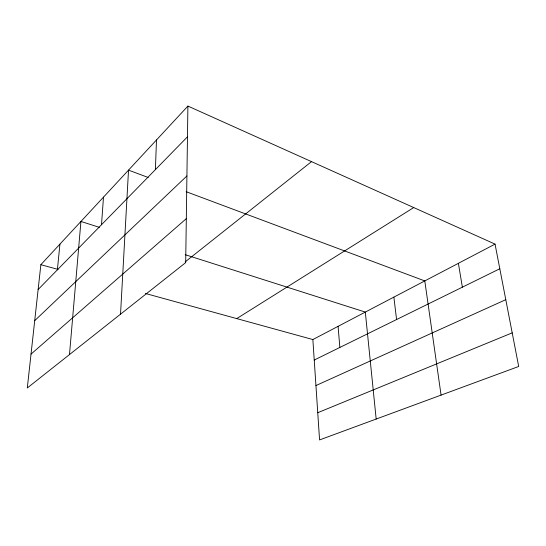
<?xml version="1.0" encoding="UTF-8"?>
<svg xmlns="http://www.w3.org/2000/svg" width="546" height="546" viewBox="0 0 546 546"><rect width="100%" height="100%" fill="white"/><g stroke="black" fill="none" stroke-linecap="round" stroke-linejoin="round"><path stroke-width="0.82" d="M187.906 106.074L185.688 262.612L27.3 387.967L40.868 264.687L187.906 106.074L495.045 244.117L518.7 366.468L319.567 439.926L312.865 339.551L495.045 244.117M155.398 169.622L156.484 139.967M120.529 314.175L128.522 170.127L148.219 177.491M101.508 224.727L103.487 197.14M69.485 354.572L80.931 221.464L99.345 227.334M57.385 269.833L59.923 244.13M38.131 289.523L187.469 136.828M34.705 320.666L186.916 175.955M31.026 354.108L186.309 218.646M185.128 261.93L311.52 161.63M236.739 318.598L413.718 207.569M314.237 360.053L499.808 268.755M315.936 385.558L505.787 299.665M317.752 412.701L512.203 332.862M40.868 264.687L58.053 269.417M145.393 293.461L312.865 339.551M185.21 254.695L365.308 312.08L376.174 419.048M186.166 191.687L424.788 280.924L441.072 395.106M458.394 263.322L462.366 287.176M393.864 297.126L396.58 319.54M338.09 326.337L339.851 347.447"/></g></svg>
